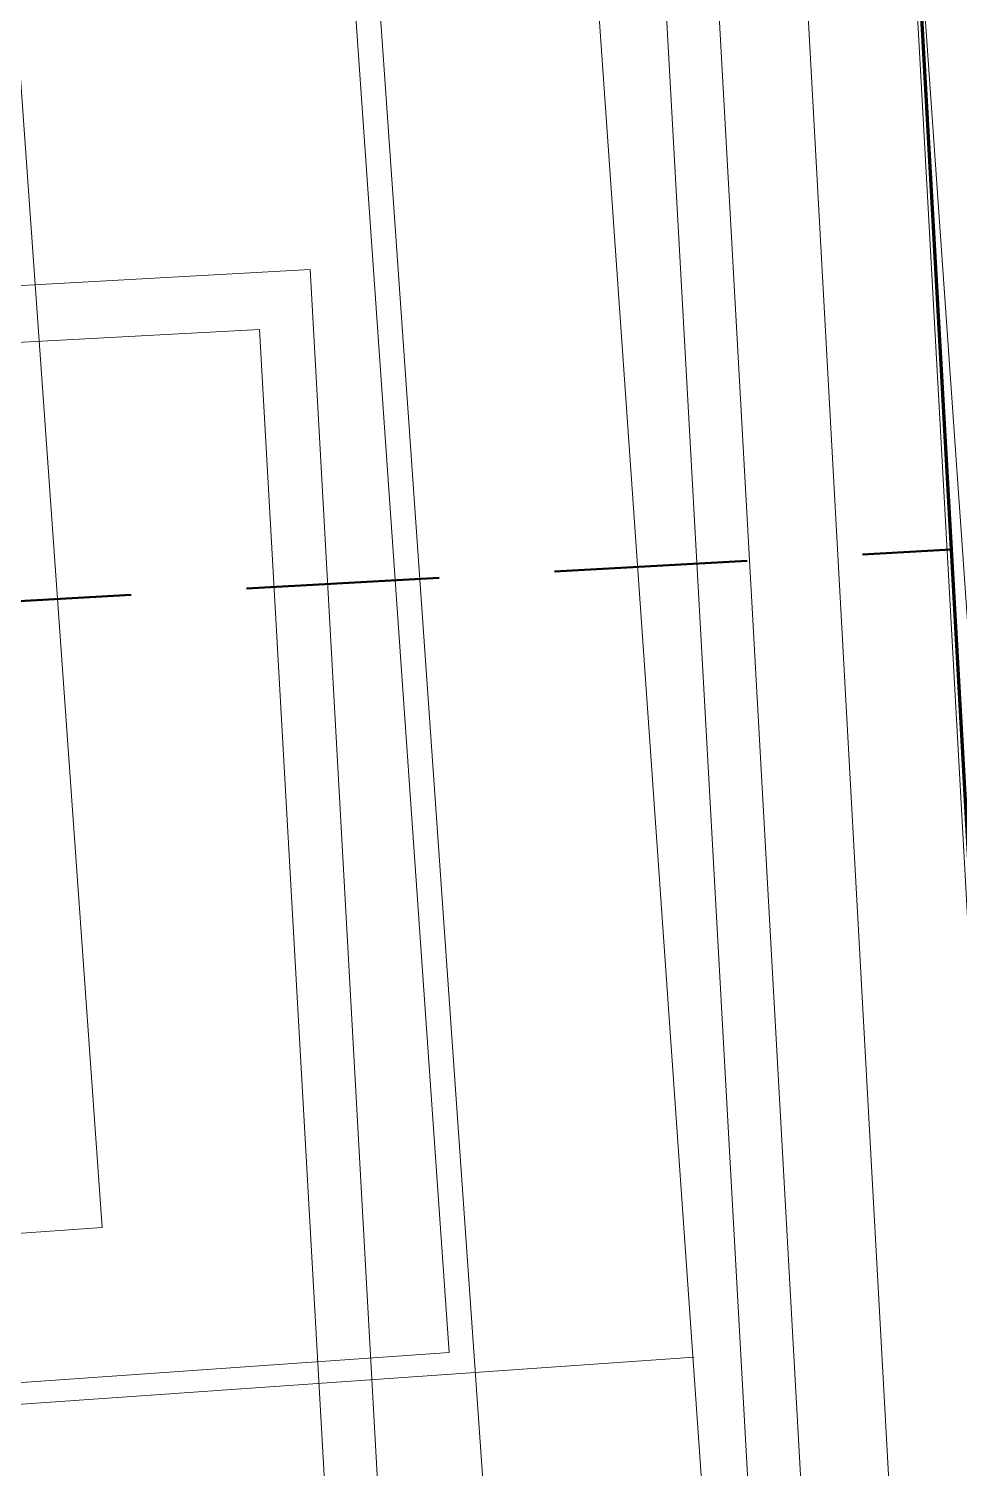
# Paper-space layout 'Roof Support Layout' of a CAD drawing. Header units: millimetres. Extents: x 5 to 415, y 5 to 292.
# Drawn here: x 254.25 to 266.32, y 71.6 to 90.26 of the extents above; entities that cross this region are included whole.
import ezdxf

# ---------------------------------------------------------------- set-up
doc = ezdxf.new("R2010")
doc.units = ezdxf.units.MM
doc.linetypes.add('DASHED_REVIEW', pattern=[4, 2.5, -1.5])
for name, color, linetype in [('EMBEDDED_BEAMS', 7, 'Continuous'), ('EXISTING', 7, 'Continuous'), ('LOAD_BEARING_WALLS', 7, 'Continuous')]:
    doc.layers.add(name, color=color, linetype=linetype)

# ---------------------------------------------------------------- blocks, each defined once
blk = doc.blocks.new('SHEET_01')
at = {"layer": 'EMBEDDED_BEAMS', "color": 7, "linetype": 'DASHED_REVIEW', "lineweight": 50}
blk.add_line((89.33, 73.73), (266.21, 83.51), dxfattribs=at)
at = {"layer": 'EXISTING', "color": 254, "linetype": 'Continuous', "lineweight": 13}
for p, q in [((267.56, 66.26), (254.54, 252.92)), ((260.24, 69.98), (247.76, 248.18)), ((263.06, 70.22), (250.58, 248.36)), ((247.7, 245.06), (259.7, 73.1)), ((243.32, 242.12), (255.2, 74.72)), ((257.6, 238.28), (267.38, 61.4)), ((256.28, 236.78), (265.88, 62.78)), ((255.14, 235.58), (264.68, 63.86)), ((254.48, 234.8), (263.96, 64.52)), ((239.48, 86.12), (257.9, 87.14)), ((257.9, 87.14), (258.92, 68.72)), ((240.26, 85.46), (257.24, 86.36)), ((257.24, 86.36), (258.2, 69.38)), ((255.2, 74.72), (90.08, 62.96)), ((84.68, 60.56), (262.88, 73.04)), ((259.7, 73.1), (87.8, 61.1))]:
    blk.add_line(p, q, dxfattribs=at)
at = {"layer": 'LOAD_BEARING_WALLS', "color": 7, "linetype": 'Continuous', "lineweight": 70}
blk.add_line((257.6, 238.28), (267.44, 61.4), dxfattribs=at)

psp = doc.layouts.new('Roof Support Layout')

# ---------------------------------------------------------------- block references
psp.add_blockref('SHEET_01', (0, 0))

doc.saveas('drawing.dxf')
